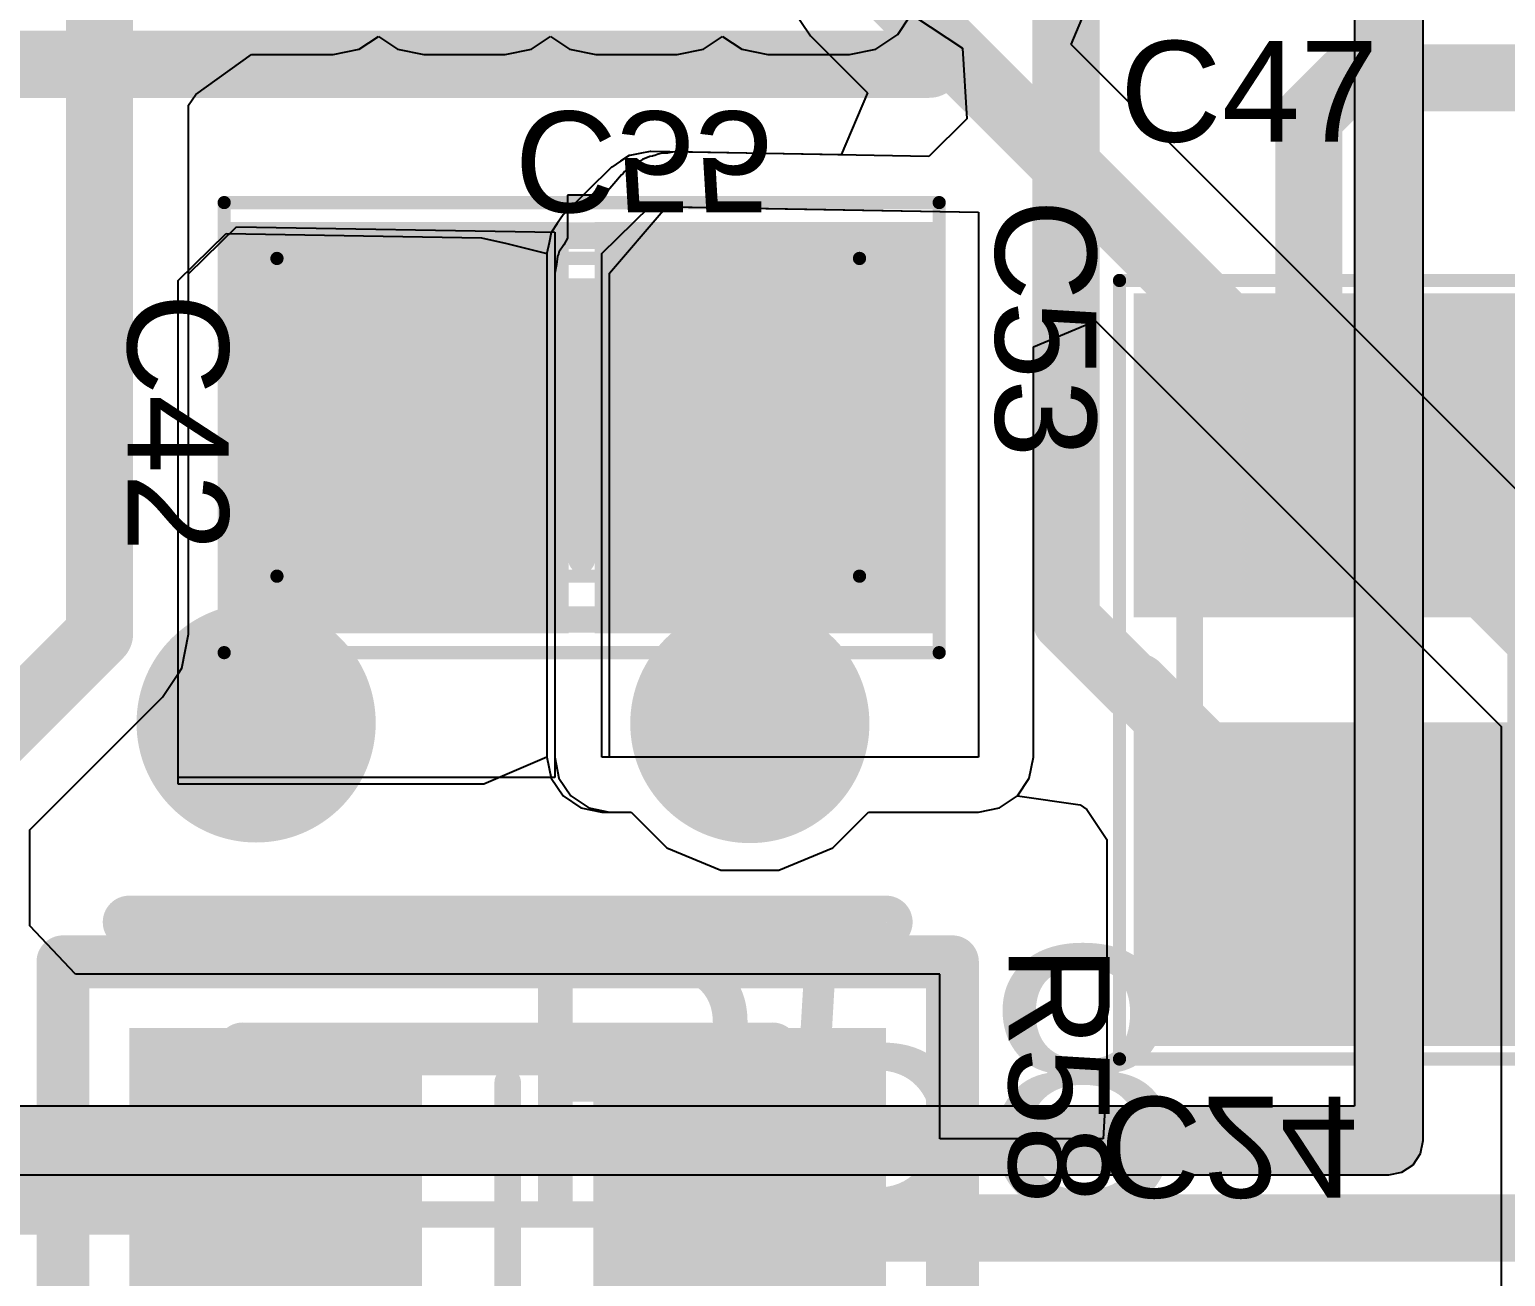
# Model space of a CAD drawing. Header units: inches. Extents: x 2.95 to 6.74, y 1.23 to 4.83.
# Drawn here: x 5.7999 to 6.0193, y 3.6908 to 3.8762 of the extents above; entities that cross this region are included whole.
import ezdxf

# ---------------------------------------------------------------- set-up
doc = ezdxf.new("R2010")
doc.units = ezdxf.units.IN
doc.header["$MEASUREMENT"] = 0
for name, color, linetype in [('Bottom 3D Body', 56, 'Continuous'), ('Bottom Layer', 5, 'Continuous'), ('Bottom Overlay', 54, 'Continuous'), ('Bottom Paste', 16, 'Continuous'), ('Bottom Solder', 6, 'Continuous'), ('GND', 76, 'Continuous'), ('Mechanical 12', 56, 'Continuous'), ('Mechanical 15', 56, 'Continuous'), ('PWR', 16, 'Continuous'), ('Top 3D Body', 56, 'Continuous'), ('Top Assembly', 56, 'Continuous'), ('Top Component Center', 56, 'Continuous'), ('Top Courtyard', 56, 'Continuous'), ('Top Layer', 1, 'Continuous'), ('Top Overlay', 2, 'Continuous'), ('Top Paste', 8, 'Continuous'), ('Top Solder', 216, 'Continuous'), ('Via Holes', 16, 'Continuous')]:
    doc.layers.add(name, color=color, linetype=linetype)
doc.styles.add('Arial', font='', dxfattribs={"height": 0.2})
doc.styles.get('Arial').set_extended_font_data('Arial')

# ---------------------------------------------------------------- blocks, each defined once
blk = doc.blocks.new('SOP65P640X120_24N_2')
at = {"layer": 'Mechanical 12'}
for points in [[(0.15197, 0.15866, 0.01, 0.01, 0), (0.09843, 0.15866, 0.01, 0.01, 0)], [(0.15197, -0.15866, 0.01, 0.01, 0), (0.15197, 0.15866, 0.01, 0.01, 0)]]:
    blk.add_lwpolyline(points, format="xyseb", dxfattribs=at)
blk.add_lwpolyline([(0.14947, 0.15866, 0.005, 0.005, 1), (0.15447, 0.15866, 0.005, 0.005, 1)], format="xyseb", close=True, dxfattribs=at)
blk.add_lwpolyline([(0.14947, 0.15866, 0.005, 0.005, 1), (0.15447, 0.15866, 0.005, 0.005, 1)], format="xyseb", close=True, dxfattribs=at)
blk = doc.blocks.new('FP_RP732A_IPC_B_47')
at = {"layer": 'Top Layer'}
for points in [[(-0.05626, 0.02772), (-0.01272, 0.02772), (-0.01272, -0.02772), (-0.05626, -0.02772)], [(0.01272, 0.02772), (0.05626, 0.02772), (0.05626, -0.02772), (0.01272, -0.02772)]]:
    blk.add_hatch(color=1, dxfattribs=at).paths.add_polyline_path(points)
at = {"layer": 'Top Paste'}
for points in [[(-0.05626, 0.02772), (-0.01272, 0.02772), (-0.01272, -0.02772), (-0.05626, -0.02772)], [(0.01272, 0.02772), (0.05626, 0.02772), (0.05626, -0.02772), (0.01272, -0.02772)]]:
    blk.add_hatch(color=8, dxfattribs=at).paths.add_polyline_path(points)
at = {"layer": 'Top Solder'}
for points in [[(-0.05626, 0.02772), (-0.01272, 0.02772), (-0.01272, -0.02772), (-0.05626, -0.02772)], [(0.01272, 0.02772), (0.05626, 0.02772), (0.05626, -0.02772), (0.01272, -0.02772)]]:
    blk.add_hatch(color=216, dxfattribs=at).paths.add_polyline_path(points)
at = {"layer": 'Top 3D Body'}
for points in [[(-0.03937, -0.02461, 0.00787, 0.00787, 0), (-0.03937, 0.02461, 0.00787, 0.00787, 0)], [(-0.03937, 0.02461, 0.00787, 0.00787, 0), (0.03937, 0.02461, 0.00787, 0.00787, 0)], [(0.03937, -0.02461, 0.00787, 0.00787, 0), (0.03937, 0.02461, 0.00787, 0.00787, 0)], [(-0.03937, -0.02461, 0.00787, 0.00787, 0), (0.03937, -0.02461, 0.00787, 0.00787, 0)]]:
    blk.add_lwpolyline(points, format="xyseb", dxfattribs=at)
for points in [[(-0.04134, 0.02461, 0.00394, 0.00394, 1), (-0.0374, 0.02461, 0.00394, 0.00394, 1)], [(-0.04134, 0.02461, 0.00394, 0.00394, 1), (-0.0374, 0.02461, 0.00394, 0.00394, 1)], [(0.0374, 0.02461, 0.00394, 0.00394, 1), (0.04134, 0.02461, 0.00394, 0.00394, 1)], [(0.0374, 0.02461, 0.00394, 0.00394, 1), (0.04134, 0.02461, 0.00394, 0.00394, 1)], [(-0.04134, -0.02461, 0.00394, 0.00394, 1), (-0.0374, -0.02461, 0.00394, 0.00394, 1)], [(-0.04134, -0.02461, 0.00394, 0.00394, 1), (-0.0374, -0.02461, 0.00394, 0.00394, 1)], [(0.0374, -0.02461, 0.00394, 0.00394, 1), (0.04134, -0.02461, 0.00394, 0.00394, 1)], [(0.0374, -0.02461, 0.00394, 0.00394, 1), (0.04134, -0.02461, 0.00394, 0.00394, 1)]]:
    blk.add_lwpolyline(points, format="xyseb", close=True, dxfattribs=at)
at = {"layer": 'Top Assembly'}
for points in [[(-0.06611, -0.03756, 0.00787, 0.00787, 0), (-0.06611, 0.03756, 0.00787, 0.00787, 0)], [(-0.06611, 0.03756, 0.00787, 0.00787, 0), (0.06611, 0.03756, 0.00787, 0.00787, 0)], [(0.06611, -0.03756, 0.00787, 0.00787, 0), (0.06611, 0.03756, 0.00787, 0.00787, 0)], [(-0.06611, -0.03756, 0.00787, 0.00787, 0), (0.06611, -0.03756, 0.00787, 0.00787, 0)]]:
    blk.add_lwpolyline(points, format="xyseb", dxfattribs=at)
for points in [[(-0.06808, 0.03756, 0.00394, 0.00394, 1), (-0.06414, 0.03756, 0.00394, 0.00394, 1)], [(-0.06808, 0.03756, 0.00394, 0.00394, 1), (-0.06414, 0.03756, 0.00394, 0.00394, 1)], [(0.06414, 0.03756, 0.00394, 0.00394, 1), (0.06808, 0.03756, 0.00394, 0.00394, 1)], [(0.06414, 0.03756, 0.00394, 0.00394, 1), (0.06808, 0.03756, 0.00394, 0.00394, 1)], [(-0.06808, -0.03756, 0.00394, 0.00394, 1), (-0.06414, -0.03756, 0.00394, 0.00394, 1)], [(-0.06808, -0.03756, 0.00394, 0.00394, 1), (-0.06414, -0.03756, 0.00394, 0.00394, 1)], [(0.06414, -0.03756, 0.00394, 0.00394, 1), (0.06808, -0.03756, 0.00394, 0.00394, 1)], [(0.06414, -0.03756, 0.00394, 0.00394, 1), (0.06808, -0.03756, 0.00394, 0.00394, 1)]]:
    blk.add_lwpolyline(points, format="xyseb", close=True, dxfattribs=at)
at = {"layer": 'Top Component Center'}
for points in [[(0, -0.01969, 0.00394, 0.00394, 0), (0, 0.01969, 0.00394, 0.00394, 0)], [(-0.01969, 0, 0.00394, 0.00394, 0), (0.01969, 0, 0.00394, 0.00394, 0)]]:
    blk.add_lwpolyline(points, format="xyseb", dxfattribs=at)
for points in [[(-0.00098, 0.01969, 0.00197, 0.00197, 1), (0.00098, 0.01969, 0.00197, 0.00197, 1)], [(-0.02067, 0, 0.00197, 0.00197, 1), (-0.0187, 0, 0.00197, 0.00197, 1)], [(0.0187, 0, 0.00197, 0.00197, 1), (0.02067, 0, 0.00197, 0.00197, 1)], [(-0.00098, -0.01969, 0.00197, 0.00197, 1), (0.00098, -0.01969, 0.00197, 0.00197, 1)]]:
    blk.add_lwpolyline(points, format="xyseb", close=True, dxfattribs=at)
at = {"layer": 'Top Courtyard'}
for points in [[(-0.06611, -0.03756, 0.00787, 0.00787, 0), (-0.06611, 0.03756, 0.00787, 0.00787, 0)], [(-0.06611, 0.03756, 0.00787, 0.00787, 0), (0.06611, 0.03756, 0.00787, 0.00787, 0)], [(0.06611, -0.03756, 0.00787, 0.00787, 0), (0.06611, 0.03756, 0.00787, 0.00787, 0)], [(-0.06611, -0.03756, 0.00787, 0.00787, 0), (0.06611, -0.03756, 0.00787, 0.00787, 0)]]:
    blk.add_lwpolyline(points, format="xyseb", dxfattribs=at)
for points in [[(-0.06808, 0.03756, 0.00394, 0.00394, 1), (-0.06414, 0.03756, 0.00394, 0.00394, 1)], [(-0.06808, 0.03756, 0.00394, 0.00394, 1), (-0.06414, 0.03756, 0.00394, 0.00394, 1)], [(0.06414, 0.03756, 0.00394, 0.00394, 1), (0.06808, 0.03756, 0.00394, 0.00394, 1)], [(0.06414, 0.03756, 0.00394, 0.00394, 1), (0.06808, 0.03756, 0.00394, 0.00394, 1)], [(-0.06808, -0.03756, 0.00394, 0.00394, 1), (-0.06414, -0.03756, 0.00394, 0.00394, 1)], [(-0.06808, -0.03756, 0.00394, 0.00394, 1), (-0.06414, -0.03756, 0.00394, 0.00394, 1)], [(0.06414, -0.03756, 0.00394, 0.00394, 1), (0.06808, -0.03756, 0.00394, 0.00394, 1)], [(0.06414, -0.03756, 0.00394, 0.00394, 1), (0.06808, -0.03756, 0.00394, 0.00394, 1)]]:
    blk.add_lwpolyline(points, format="xyseb", close=True, dxfattribs=at)
at = {"layer": 'Top Overlay'}
for points in [[(-0.05626, 0.04347, 0.00787, 0.00787, 0), (0.05626, 0.04347, 0.00787, 0.00787, 0)], [(-0.05626, -0.04347, 0.00787, 0.00787, 0), (0.05626, -0.04347, 0.00787, 0.00787, 0)]]:
    blk.add_lwpolyline(points, format="xyseb", dxfattribs=at)
for points in [[(-0.05823, 0.04347, 0.00394, 0.00394, 1), (-0.0543, 0.04347, 0.00394, 0.00394, 1)], [(0.0543, 0.04347, 0.00394, 0.00394, 1), (0.05823, 0.04347, 0.00394, 0.00394, 1)], [(-0.05823, -0.04347, 0.00394, 0.00394, 1), (-0.0543, -0.04347, 0.00394, 0.00394, 1)], [(0.0543, -0.04347, 0.00394, 0.00394, 1), (0.05823, -0.04347, 0.00394, 0.00394, 1)]]:
    blk.add_lwpolyline(points, format="xyseb", close=True, dxfattribs=at)
at = {"layer": 'Top Assembly', "style": 'Arial'}
blk.add_text('R58', height=0.03937, dxfattribs=at).set_placement((0, 0.00044))
blk = doc.blocks.new('CAPC1608X87X35LL15T15_B_123')
at = {"layer": 'Bottom Layer'}
for points in [[(-0.00886, 0.01772), (-0.00886, -0.01772), (-0.04035, -0.01772), (-0.04035, 0.01772)], [(0.04035, 0.01772), (0.04035, -0.01772), (0.00886, -0.01772), (0.00886, 0.01772)]]:
    blk.add_hatch(color=5, dxfattribs=at).paths.add_polyline_path(points)
at = {"layer": 'Bottom Paste'}
for points in [[(-0.00886, 0.01772), (-0.00886, -0.01772), (-0.04035, -0.01772), (-0.04035, 0.01772)], [(0.04035, 0.01772), (0.04035, -0.01772), (0.00886, -0.01772), (0.00886, 0.01772)]]:
    blk.add_hatch(color=16, dxfattribs=at).paths.add_polyline_path(points)
at = {"layer": 'Bottom Solder'}
for points in [[(-0.00486, 0.02172), (-0.00486, -0.02172), (-0.04435, -0.02172), (-0.04435, 0.02172)], [(0.04435, 0.02172), (0.04435, -0.02172), (0.00486, -0.02172), (0.00486, 0.02172)]]:
    blk.add_hatch(color=6, dxfattribs=at).paths.add_polyline_path(points)
at = {"layer": 'Bottom 3D Body'}
for points in [[(-0.03445, 0.0187, 0.00394, 0.00394, 0), (0.03445, 0.0187, 0.00394, 0.00394, 0)], [(-0.03445, -0.0187, 0.00394, 0.00394, 0), (-0.03445, 0.0187, 0.00394, 0.00394, 0)], [(0.03445, -0.0187, 0.00394, 0.00394, 0), (0.03445, 0.0187, 0.00394, 0.00394, 0)], [(-0.03445, -0.0187, 0.00394, 0.00394, 0), (0.03445, -0.0187, 0.00394, 0.00394, 0)]]:
    blk.add_lwpolyline(points, format="xyseb", dxfattribs=at)
for points in [[(-0.03543, 0.0187, 0.00197, 0.00197, 1), (-0.03346, 0.0187, 0.00197, 0.00197, 1)], [(-0.03543, 0.0187, 0.00197, 0.00197, 1), (-0.03346, 0.0187, 0.00197, 0.00197, 1)], [(0.03346, 0.0187, 0.00197, 0.00197, 1), (0.03543, 0.0187, 0.00197, 0.00197, 1)], [(0.03346, 0.0187, 0.00197, 0.00197, 1), (0.03543, 0.0187, 0.00197, 0.00197, 1)], [(-0.03543, -0.0187, 0.00197, 0.00197, 1), (-0.03346, -0.0187, 0.00197, 0.00197, 1)], [(-0.03543, -0.0187, 0.00197, 0.00197, 1), (-0.03346, -0.0187, 0.00197, 0.00197, 1)], [(0.03346, -0.0187, 0.00197, 0.00197, 1), (0.03543, -0.0187, 0.00197, 0.00197, 1)], [(0.03346, -0.0187, 0.00197, 0.00197, 1), (0.03543, -0.0187, 0.00197, 0.00197, 1)]]:
    blk.add_lwpolyline(points, format="xyseb", close=True, dxfattribs=at)
at = {"layer": 'Mechanical 15'}
for points in [[(-0.04331, 0.02362, 0.00197, 0.00197, 0), (0.04331, 0.02362, 0.00197, 0.00197, 0)], [(-0.04331, -0.02362, 0.00197, 0.00197, 0), (-0.04331, 0.02362, 0.00197, 0.00197, 0)], [(0.04331, -0.02362, 0.00197, 0.00197, 0), (0.04331, 0.02362, 0.00197, 0.00197, 0)], [(0, -0.0187, 0.00394, 0.00394, 0), (0, 0.0187, 0.00394, 0.00394, 0)], [(-0.0187, 0, 0.00394, 0.00394, 0), (0.0187, 0, 0.00394, 0.00394, 0)], [(-0.04331, -0.02362, 0.00197, 0.00197, 0), (0.04331, -0.02362, 0.00197, 0.00197, 0)]]:
    blk.add_lwpolyline(points, format="xyseb", dxfattribs=at)
for points in [[(-0.0438, 0.02362, 0.000984, 0.000984, 1), (-0.04281, 0.02362, 0.000984, 0.000984, 1)], [(-0.0438, 0.02362, 0.000984, 0.000984, 1), (-0.04281, 0.02362, 0.000984, 0.000984, 1)], [(0.04281, 0.02362, 0.000984, 0.000984, 1), (0.0438, 0.02362, 0.000984, 0.000984, 1)], [(0.04281, 0.02362, 0.000984, 0.000984, 1), (0.0438, 0.02362, 0.000984, 0.000984, 1)], [(-0.00098, 0.0187, 0.00197, 0.00197, 1), (0.00098, 0.0187, 0.00197, 0.00197, 1)], [(-0.01969, 0, 0.00197, 0.00197, 1), (-0.01772, 0, 0.00197, 0.00197, 1)], [(0.01772, 0, 0.00197, 0.00197, 1), (0.01969, 0, 0.00197, 0.00197, 1)], [(-0.00098, -0.0187, 0.00197, 0.00197, 1), (0.00098, -0.0187, 0.00197, 0.00197, 1)], [(-0.0438, -0.02362, 0.000984, 0.000984, 1), (-0.04281, -0.02362, 0.000984, 0.000984, 1)], [(-0.0438, -0.02362, 0.000984, 0.000984, 1), (-0.04281, -0.02362, 0.000984, 0.000984, 1)], [(0.04281, -0.02362, 0.000984, 0.000984, 1), (0.0438, -0.02362, 0.000984, 0.000984, 1)], [(0.04281, -0.02362, 0.000984, 0.000984, 1), (0.0438, -0.02362, 0.000984, 0.000984, 1)]]:
    blk.add_lwpolyline(points, format="xyseb", close=True, dxfattribs=at)
blk = doc.blocks.new('CAPC2013X140X50LL20T25_125')
at = {"layer": 'Top Layer'}
for points in [[(-0.04921, -0.02657), (-0.04921, 0.02657), (-0.00591, 0.02657), (-0.00591, -0.02657)], [(0.00591, -0.02657), (0.00591, 0.02657), (0.04921, 0.02657), (0.04921, -0.02657)]]:
    blk.add_hatch(color=1, dxfattribs=at).paths.add_polyline_path(points)
at = {"layer": 'Top Paste'}
for points in [[(-0.04921, -0.02657), (-0.04921, 0.02657), (-0.00591, 0.02657), (-0.00591, -0.02657)], [(0.00591, -0.02657), (0.00591, 0.02657), (0.04921, 0.02657), (0.04921, -0.02657)]]:
    blk.add_hatch(color=8, dxfattribs=at).paths.add_polyline_path(points)
at = {"layer": 'Top Solder'}
for points in [[(-0.05321, -0.03057), (-0.05321, 0.03057), (-0.00191, 0.03057), (-0.00191, -0.03057)], [(0.00191, -0.03057), (0.00191, 0.03057), (0.05321, 0.03057), (0.05321, -0.03057)]]:
    blk.add_hatch(color=216, dxfattribs=at).paths.add_polyline_path(points)
at = {"layer": 'Mechanical 15'}
for points in [[(-0.05315, 0.03346, 0.00197, 0.00197, 0), (0.05315, 0.03346, 0.00197, 0.00197, 0)], [(-0.05315, -0.03346, 0.00197, 0.00197, 0), (-0.05315, 0.03346, 0.00197, 0.00197, 0)], [(0.05315, -0.03346, 0.00197, 0.00197, 0), (0.05315, 0.03346, 0.00197, 0.00197, 0)], [(0, -0.01969, 0.00394, 0.00394, 0), (0, 0.01969, 0.00394, 0.00394, 0)], [(-0.01969, 0, 0.00394, 0.00394, 0), (0.01969, 0, 0.00394, 0.00394, 0)], [(-0.05315, -0.03346, 0.00197, 0.00197, 0), (0.05315, -0.03346, 0.00197, 0.00197, 0)]]:
    blk.add_lwpolyline(points, format="xyseb", dxfattribs=at)
for points in [[(-0.05364, 0.03346, 0.000984, 0.000984, 1), (-0.05266, 0.03346, 0.000984, 0.000984, 1)], [(-0.05364, 0.03346, 0.000984, 0.000984, 1), (-0.05266, 0.03346, 0.000984, 0.000984, 1)], [(0.05266, 0.03346, 0.000984, 0.000984, 1), (0.05364, 0.03346, 0.000984, 0.000984, 1)], [(0.05266, 0.03346, 0.000984, 0.000984, 1), (0.05364, 0.03346, 0.000984, 0.000984, 1)], [(-0.00098, 0.01969, 0.00197, 0.00197, 1), (0.00098, 0.01969, 0.00197, 0.00197, 1)], [(-0.02067, 0, 0.00197, 0.00197, 1), (-0.0187, 0, 0.00197, 0.00197, 1)], [(0.0187, 0, 0.00197, 0.00197, 1), (0.02067, 0, 0.00197, 0.00197, 1)], [(-0.00098, -0.01969, 0.00197, 0.00197, 1), (0.00098, -0.01969, 0.00197, 0.00197, 1)], [(-0.05364, -0.03346, 0.000984, 0.000984, 1), (-0.05266, -0.03346, 0.000984, 0.000984, 1)], [(-0.05364, -0.03346, 0.000984, 0.000984, 1), (-0.05266, -0.03346, 0.000984, 0.000984, 1)], [(0.05266, -0.03346, 0.000984, 0.000984, 1), (0.05364, -0.03346, 0.000984, 0.000984, 1)], [(0.05266, -0.03346, 0.000984, 0.000984, 1), (0.05364, -0.03346, 0.000984, 0.000984, 1)]]:
    blk.add_lwpolyline(points, format="xyseb", close=True, dxfattribs=at)
at = {"layer": 'Top 3D Body'}
for points in [[(-0.04331, 0.02854, 0.00394, 0.00394, 0), (0.04331, 0.02854, 0.00394, 0.00394, 0)], [(-0.04331, -0.02854, 0.00394, 0.00394, 0), (-0.04331, 0.02854, 0.00394, 0.00394, 0)], [(0.04331, -0.02854, 0.00394, 0.00394, 0), (0.04331, 0.02854, 0.00394, 0.00394, 0)], [(-0.04331, -0.02854, 0.00394, 0.00394, 0), (0.04331, -0.02854, 0.00394, 0.00394, 0)]]:
    blk.add_lwpolyline(points, format="xyseb", dxfattribs=at)
for points in [[(-0.04429, 0.02854, 0.00197, 0.00197, 1), (-0.04232, 0.02854, 0.00197, 0.00197, 1)], [(-0.04429, 0.02854, 0.00197, 0.00197, 1), (-0.04232, 0.02854, 0.00197, 0.00197, 1)], [(0.04232, 0.02854, 0.00197, 0.00197, 1), (0.04429, 0.02854, 0.00197, 0.00197, 1)], [(0.04232, 0.02854, 0.00197, 0.00197, 1), (0.04429, 0.02854, 0.00197, 0.00197, 1)], [(-0.04429, -0.02854, 0.00197, 0.00197, 1), (-0.04232, -0.02854, 0.00197, 0.00197, 1)], [(-0.04429, -0.02854, 0.00197, 0.00197, 1), (-0.04232, -0.02854, 0.00197, 0.00197, 1)], [(0.04232, -0.02854, 0.00197, 0.00197, 1), (0.04429, -0.02854, 0.00197, 0.00197, 1)], [(0.04232, -0.02854, 0.00197, 0.00197, 1), (0.04429, -0.02854, 0.00197, 0.00197, 1)]]:
    blk.add_lwpolyline(points, format="xyseb", close=True, dxfattribs=at)
blk = doc.blocks.new('CAPC2012X94N_131')
at = {"layer": 'Top Layer'}
for points in [[(-0.05197, -0.02894), (-0.05197, 0.02894), (-0.01181, 0.02894), (-0.01181, -0.02894)], [(0.01181, -0.02894), (0.01181, 0.02894), (0.05197, 0.02894), (0.05197, -0.02894)]]:
    blk.add_hatch(color=1, dxfattribs=at).paths.add_polyline_path(points)
at = {"layer": 'Top Paste'}
for points in [[(-0.05197, -0.02894), (-0.05197, 0.02894), (-0.01181, 0.02894), (-0.01181, -0.02894)], [(0.01181, -0.02894), (0.01181, 0.02894), (0.05197, 0.02894), (0.05197, -0.02894)]]:
    blk.add_hatch(color=8, dxfattribs=at).paths.add_polyline_path(points)
at = {"layer": 'Top Solder'}
for points in [[(-0.05597, -0.03294), (-0.05597, 0.03294), (-0.00781, 0.03294), (-0.00781, -0.03294)], [(0.00781, -0.03294), (0.00781, 0.03294), (0.05597, 0.03294), (0.05597, -0.03294)]]:
    blk.add_hatch(color=216, dxfattribs=at).paths.add_polyline_path(points)
at = {"layer": 'Mechanical 15'}
for points in [[(-0.05787, -0.03504, 0.00197, 0.00197, 0), (-0.05787, 0.03504, 0.00197, 0.00197, 0)], [(0.05787, 0.03504, 0.00197, 0.00197, 0), (-0.05787, 0.03504, 0.00197, 0.00197, 0)], [(0.05787, -0.03504, 0.00197, 0.00197, 0), (0.05787, 0.03504, 0.00197, 0.00197, 0)], [(0.05787, -0.03504, 0.00197, 0.00197, 0), (-0.05787, -0.03504, 0.00197, 0.00197, 0)]]:
    blk.add_lwpolyline(points, format="xyseb", dxfattribs=at)
for points in [[(-0.05837, 0.03504, 0.000984, 0.000984, 1), (-0.05738, 0.03504, 0.000984, 0.000984, 1)], [(-0.05837, 0.03504, 0.000984, 0.000984, 1), (-0.05738, 0.03504, 0.000984, 0.000984, 1)], [(0.05738, 0.03504, 0.000984, 0.000984, 1), (0.05837, 0.03504, 0.000984, 0.000984, 1)], [(0.05738, 0.03504, 0.000984, 0.000984, 1), (0.05837, 0.03504, 0.000984, 0.000984, 1)], [(-0.05837, -0.03504, 0.000984, 0.000984, 1), (-0.05738, -0.03504, 0.000984, 0.000984, 1)], [(-0.05837, -0.03504, 0.000984, 0.000984, 1), (-0.05738, -0.03504, 0.000984, 0.000984, 1)], [(0.05738, -0.03504, 0.000984, 0.000984, 1), (0.05837, -0.03504, 0.000984, 0.000984, 1)], [(0.05738, -0.03504, 0.000984, 0.000984, 1), (0.05837, -0.03504, 0.000984, 0.000984, 1)]]:
    blk.add_lwpolyline(points, format="xyseb", close=True, dxfattribs=at)
at = {"layer": 'Top 3D Body'}
for points in [[(-0.03957, -0.02461, 0.00394, 0.00394, 0), (-0.03957, 0.02461, 0.00394, 0.00394, 0)], [(0.03957, 0.02461, 0.00394, 0.00394, 0), (-0.03957, 0.02461, 0.00394, 0.00394, 0)], [(0.03957, -0.02461, 0.00394, 0.00394, 0), (0.03957, 0.02461, 0.00394, 0.00394, 0)], [(0.03957, -0.02461, 0.00394, 0.00394, 0), (-0.03957, -0.02461, 0.00394, 0.00394, 0)]]:
    blk.add_lwpolyline(points, format="xyseb", dxfattribs=at)
for points in [[(-0.04055, 0.02461, 0.00197, 0.00197, 1), (-0.03858, 0.02461, 0.00197, 0.00197, 1)], [(-0.04055, 0.02461, 0.00197, 0.00197, 1), (-0.03858, 0.02461, 0.00197, 0.00197, 1)], [(0.03858, 0.02461, 0.00197, 0.00197, 1), (0.04055, 0.02461, 0.00197, 0.00197, 1)], [(0.03858, 0.02461, 0.00197, 0.00197, 1), (0.04055, 0.02461, 0.00197, 0.00197, 1)], [(-0.04055, -0.02461, 0.00197, 0.00197, 1), (-0.03858, -0.02461, 0.00197, 0.00197, 1)], [(-0.04055, -0.02461, 0.00197, 0.00197, 1), (-0.03858, -0.02461, 0.00197, 0.00197, 1)], [(0.03858, -0.02461, 0.00197, 0.00197, 1), (0.04055, -0.02461, 0.00197, 0.00197, 1)], [(0.03858, -0.02461, 0.00197, 0.00197, 1), (0.04055, -0.02461, 0.00197, 0.00197, 1)]]:
    blk.add_lwpolyline(points, format="xyseb", close=True, dxfattribs=at)

msp = doc.modelspace()

# ---------------------------------------------------------------- hatches: boundary and pattern name
at = {"layer": 'Bottom Layer'}
h = msp.add_hatch(color=5, dxfattribs=at)
edge = h.paths.add_edge_path()
edge.add_arc((5.8336, 3.77309), 0.01378, 0, 360)
h = msp.add_hatch(color=5, dxfattribs=at)
edge = h.paths.add_edge_path()
edge.add_arc((5.907, 3.773), 0.01378, 0, 360)
at = {"layer": 'Bottom Solder'}
h = msp.add_hatch(color=6, dxfattribs=at)
edge = h.paths.add_edge_path()
edge.add_arc((5.8336, 3.77309), 0.01778, 0, 360)
h = msp.add_hatch(color=6, dxfattribs=at)
edge = h.paths.add_edge_path()
edge.add_arc((5.907, 3.773), 0.01778, 0, 360)
at = {"layer": 'GND'}
h = msp.add_hatch(color=76, dxfattribs=at)
edge = h.paths.add_edge_path()
edge.add_arc((5.907, 3.773), 0.01591, 0, 360)
at = {"layer": 'PWR'}
h = msp.add_hatch(color=16, dxfattribs=at)
edge = h.paths.add_edge_path()
edge.add_arc((5.8336, 3.77309), 0.01591, 0, 360)
at = {"layer": 'Top Layer'}
h = msp.add_hatch(color=1, dxfattribs=at)
edge = h.paths.add_edge_path()
edge.add_arc((5.8336, 3.77309), 0.01378, 0, 360)
h = msp.add_hatch(color=1, dxfattribs=at)
edge = h.paths.add_edge_path()
edge.add_arc((5.907, 3.773), 0.01378, 0, 360)
at = {"layer": 'Top Solder'}
h = msp.add_hatch(color=216, dxfattribs=at)
edge = h.paths.add_edge_path()
edge.add_arc((5.8336, 3.77309), 0.01778, 0, 360)
h = msp.add_hatch(color=216, dxfattribs=at)
edge = h.paths.add_edge_path()
edge.add_arc((5.907, 3.773), 0.01778, 0, 360)
at = {"layer": 'Via Holes'}
h = msp.add_hatch(color=7, dxfattribs=at)
edge = h.paths.add_edge_path()
edge.add_arc((5.8336, 3.77309), 0.00591, 0, 360)
h = msp.add_hatch(color=7, dxfattribs=at)
edge = h.paths.add_edge_path()
edge.add_arc((5.907, 3.773), 0.00591, 0, 360)

# ---------------------------------------------------------------- linework, layer by layer
at = {"layer": 'Bottom Layer'}
for p, q in [((5.95479, 3.87395), (5.95862, 3.88319)), ((5.91315, 3.87953), (5.91603, 3.87523)), ((5.91603, 3.87523), (5.92449, 3.86676)), ((6.02422, 3.80452), (5.95479, 3.87395)), ((5.92449, 3.86676), (5.92059, 3.85755)), ((5.89067, 3.85774), (5.88914, 3.85747)), ((5.8922, 3.85804), (5.89067, 3.85774)), ((5.89223, 3.85803), (5.8922, 3.85804)), ((5.89227, 3.85803), (5.89223, 3.85803)), ((5.92059, 3.85755), (5.89227, 3.85803)), ((5.88641, 3.8557), (5.87928, 3.84868)), ((5.88644, 3.85571), (5.88641, 3.8557)), ((5.88646, 3.85574), (5.88644, 3.85571)), ((5.88778, 3.85659), (5.88646, 3.85574)), ((5.88907, 3.85744), (5.88778, 3.85659)), ((5.88911, 3.85745), (5.88907, 3.85744)), ((5.88914, 3.85747), (5.88911, 3.85745)), ((5.885, 3.84287), (5.89213, 3.84988)), ((5.89213, 3.84988), (5.941, 3.84905)), ((5.941, 3.84905), (5.941, 3.768)), ((5.87837, 3.84734), (5.87749, 3.84605)), ((5.87923, 3.84864), (5.87837, 3.84734)), ((5.87926, 3.84866), (5.87923, 3.84864)), ((5.87928, 3.84868), (5.87926, 3.84866)), ((5.822, 3.83887), (5.82913, 3.84588)), ((5.82913, 3.84588), (5.86711, 3.84524)), ((5.86711, 3.84524), (5.87086, 3.84435)), ((5.87716, 3.84447), (5.87684, 3.84294)), ((5.87746, 3.84599), (5.87716, 3.84447)), ((5.87748, 3.84602), (5.87746, 3.84599)), ((5.87749, 3.84605), (5.87748, 3.84602)), ((5.87086, 3.84435), (5.87684, 3.84287)), ((5.87684, 3.84294), (5.87685, 3.8429)), ((5.87685, 3.8429), (5.87684, 3.84287)), ((5.87684, 3.84287), (5.87684, 3.768)), ((5.87684, 3.84287), (5.87684, 3.768)), ((5.885, 3.768), (5.885, 3.84287)), ((5.822, 3.764), (5.822, 3.83887)), ((5.94916, 3.82903), (5.9584, 3.83286)), ((5.9584, 3.83286), (6.01871, 3.77254)), ((5.94916, 3.768), (5.94916, 3.82903)), ((6.01871, 3.77254), (6.01871, 3.68894)), ((5.87684, 3.768), (5.86744, 3.764)), ((5.87684, 3.768), (5.87746, 3.76488)), ((5.941, 3.768), (5.885, 3.768)), ((5.94854, 3.76488), (5.94916, 3.768)), ((5.86744, 3.764), (5.822, 3.764)), ((5.87746, 3.76488), (5.87923, 3.76223)), ((5.94677, 3.76223), (5.94854, 3.76488)), ((5.87923, 3.76223), (5.88188, 3.76046)), ((5.94412, 3.76046), (5.94677, 3.76223)), ((5.88188, 3.76046), (5.885, 3.75984)), ((5.885, 3.75984), (5.88936, 3.75984)), ((5.88936, 3.75984), (5.89466, 3.75454)), ((5.91934, 3.75454), (5.92464, 3.75984)), ((5.92464, 3.75984), (5.941, 3.75984)), ((5.941, 3.75984), (5.94412, 3.76046)), ((5.89466, 3.75454), (5.90267, 3.75122)), ((5.91133, 3.75122), (5.91934, 3.75454)), ((5.90267, 3.75122), (5.91133, 3.75122))]:
    msp.add_line(p, q, dxfattribs=at)
msp.add_lwpolyline([(5.9254, 3.8846, 0.01, 0.01, 0), (6.03197, 3.77803, 0.01, 0.01, 0)], format="xyseb", dxfattribs=at)
at = {"layer": 'GND'}
for p, q in [((5.9969, 4.04), (5.9969, 3.7161)), ((6.0071, 3.711), (6.0071, 4.04)), ((5.9969, 3.7161), (5.7241, 3.7161)), ((6.00671, 3.70905), (6.0071, 3.711)), ((6.0056, 3.7074), (6.00671, 3.70905)), ((6.002, 3.7059), (6.00395, 3.70629)), ((6.00395, 3.70629), (6.0056, 3.7074)), ((5.719, 3.7059), (6.002, 3.7059))]:
    msp.add_line(p, q, dxfattribs=at)
for points in [[(6.002, 3.711, 0.01, 0.01, 0), (6.002, 4.04, 0.01, 0.01, 0)], [(5.719, 3.711, 0.01, 0.01, 0), (6.002, 3.711, 0.01, 0.01, 0)]]:
    msp.add_lwpolyline(points, format="xyseb", dxfattribs=at)
msp.add_lwpolyline([(5.9995, 3.711, 0.005, 0.005, 1), (6.0045, 3.711, 0.005, 0.005, 1)], format="xyseb", close=True, dxfattribs=at)
msp.add_lwpolyline([(5.9995, 3.711, 0.005, 0.005, 1), (6.0045, 3.711, 0.005, 0.005, 1)], format="xyseb", close=True, dxfattribs=at)
at = {"layer": 'Top Layer'}
for p, q in [((5.92902, 3.87547), (5.93075, 3.87805)), ((5.93147, 3.87813), (5.9386, 3.87344)), ((5.84894, 3.87326), (5.85177, 3.87515)), ((5.85177, 3.87515), (5.85461, 3.87326)), ((5.87453, 3.87326), (5.87736, 3.87515)), ((5.87736, 3.87515), (5.8802, 3.87326)), ((5.90012, 3.87326), (5.90295, 3.87515)), ((5.90295, 3.87515), (5.90579, 3.87326)), ((5.92571, 3.87326), (5.92902, 3.87547)), ((5.84503, 3.87248), (5.84894, 3.87326)), ((5.85461, 3.87326), (5.85851, 3.87248)), ((5.87062, 3.87248), (5.87453, 3.87326)), ((5.8802, 3.87326), (5.8841, 3.87248)), ((5.89621, 3.87248), (5.90012, 3.87326)), ((5.90579, 3.87326), (5.90969, 3.87248)), ((5.9218, 3.87248), (5.92571, 3.87326)), ((5.9386, 3.87344), (5.93928, 3.8629)), ((5.82463, 3.86654), (5.83292, 3.87248)), ((5.83292, 3.87248), (5.84503, 3.87248)), ((5.85851, 3.87248), (5.87062, 3.87248)), ((5.8841, 3.87248), (5.89621, 3.87248)), ((5.90969, 3.87248), (5.9218, 3.87248)), ((5.82357, 3.86492), (5.82463, 3.86654)), ((5.82357, 3.78631), (5.82357, 3.86492)), ((5.93928, 3.8629), (5.93361, 3.85733)), ((5.89337, 3.85767), (5.89289, 3.85746)), ((5.89376, 3.85776), (5.89337, 3.85767)), ((5.89476, 3.8578), (5.89376, 3.85776)), ((5.89575, 3.85798), (5.89476, 3.8578)), ((5.93361, 3.85733), (5.89575, 3.85798)), ((5.88943, 3.85578), (5.88838, 3.85509)), ((5.89041, 3.85655), (5.88943, 3.85578)), ((5.89075, 3.85664), (5.89041, 3.85655)), ((5.89104, 3.85684), (5.89075, 3.85664)), ((5.89215, 3.85729), (5.89104, 3.85684)), ((5.89255, 3.85736), (5.89215, 3.85729)), ((5.89262, 3.85741), (5.89255, 3.85736)), ((5.89289, 3.85746), (5.89262, 3.85741)), ((5.88791, 3.85458), (5.88534, 3.85157)), ((5.88819, 3.8548), (5.88791, 3.85458)), ((5.88838, 3.85509), (5.88819, 3.8548)), ((5.88534, 3.85157), (5.87991, 3.85157)), ((5.87991, 3.85157), (5.87991, 3.84519)), ((5.88616, 3.83998), (5.89411, 3.84928)), ((5.89411, 3.84928), (5.89522, 3.84973)), ((5.89522, 3.84973), (5.89561, 3.84982)), ((5.89561, 3.84982), (5.941, 3.84905)), ((5.941, 3.84905), (5.941, 3.768)), ((5.82357, 3.83984), (5.8307, 3.84685)), ((5.8307, 3.84685), (5.878, 3.84605)), ((5.878, 3.84605), (5.878, 3.765)), ((5.87991, 3.84519), (5.87933, 3.84416)), ((5.8784, 3.8425), (5.87825, 3.84123)), ((5.87856, 3.84278), (5.8784, 3.8425)), ((5.87862, 3.8431), (5.87856, 3.84278)), ((5.87933, 3.84416), (5.87862, 3.8431)), ((5.87825, 3.84123), (5.878, 3.83998)), ((5.82357, 3.78631), (5.82357, 3.83984)), ((5.878, 3.83998), (5.878, 3.768)), ((5.88616, 3.768), (5.88616, 3.83998)), ((5.82256, 3.78124), (5.82357, 3.78631)), ((5.82256, 3.78124), (5.82357, 3.78631)), ((5.81969, 3.77694), (5.82256, 3.78124)), ((5.822, 3.7804), (5.82256, 3.78124)), ((5.822, 3.765), (5.822, 3.7804)), ((5.79994, 3.75719), (5.81969, 3.77694)), ((5.878, 3.768), (5.87862, 3.76488)), ((5.941, 3.768), (5.88616, 3.768)), ((5.878, 3.765), (5.822, 3.765)), ((5.87862, 3.76488), (5.88039, 3.76223)), ((5.88039, 3.76223), (5.88304, 3.76046)), ((5.94412, 3.76046), (5.94677, 3.76223)), ((5.94677, 3.76223), (5.95609, 3.7609)), ((5.88304, 3.76046), (5.88616, 3.75984)), ((5.88616, 3.75984), (5.88936, 3.75984)), ((5.88936, 3.75984), (5.89466, 3.75454)), ((5.91934, 3.75454), (5.92464, 3.75984)), ((5.92464, 3.75984), (5.941, 3.75984)), ((5.941, 3.75984), (5.94412, 3.76046)), ((5.95609, 3.7609), (5.95711, 3.76021)), ((5.95711, 3.76021), (5.96006, 3.75576)), ((5.79994, 3.7429), (5.79994, 3.75719)), ((5.89466, 3.75454), (5.90267, 3.75122)), ((5.91133, 3.75122), (5.91934, 3.75454)), ((5.96006, 3.75576), (5.96006, 3.72103)), ((5.90267, 3.75122), (5.91133, 3.75122)), ((5.80674, 3.73572), (5.79994, 3.7429)), ((5.80994, 3.73572), (5.80674, 3.73572)), ((5.86572, 3.73572), (5.80994, 3.73572)), ((5.86628, 3.73572), (5.86572, 3.73572)), ((5.87572, 3.73572), (5.86628, 3.73572)), ((5.87628, 3.73572), (5.87572, 3.73572)), ((5.93526, 3.73572), (5.87628, 3.73572)), ((5.93526, 3.71125), (5.93526, 3.73572)), ((5.96006, 3.72103), (5.95952, 3.71125)), ((5.96006, 3.72103), (5.96006, 3.72103)), ((5.95952, 3.71125), (5.93526, 3.71125))]:
    msp.add_line(p, q, dxfattribs=at)
for points in [[(5.954, 3.78849, 0.01, 0.01, 0), (5.954, 3.941, 0.01, 0.01, 0)], [(5.81031, 3.78631, 0.01, 0.01, 0), (5.81031, 3.91231, 0.01, 0.01, 0)], [(5.99011, 3.86314, 0.01, 0.01, 0), (5.99597, 3.869, 0.01, 0.01, 0)], [(5.99597, 3.869, 0.01, 0.01, 0), (6.041, 3.869, 0.01, 0.01, 0)], [(5.99011, 3.81978, 0.01, 0.01, 0), (5.99011, 3.86314, 0.01, 0.01, 0)], [(6.00586, 3.81289, 0.01, 0.01, 0), (6.02497, 3.832, 0.01, 0.01, 0)], [(5.99011, 3.81978, 0.01, 0.01, 0), (5.997, 3.81289, 0.01, 0.01, 0)], [(5.997, 3.81289, 0.01, 0.01, 0), (6.00586, 3.81289, 0.01, 0.01, 0)], [(5.954, 3.78849, 0.01, 0.01, 0), (5.964, 3.77849, 0.01, 0.01, 0)], [(5.771, 3.747, 0.01, 0.01, 0), (5.81031, 3.78631, 0.01, 0.01, 0)], [(5.964, 3.77849, 0.01, 0.01, 0), (5.96451, 3.77849, 0.01, 0.01, 0)], [(5.96451, 3.77849, 0.01, 0.01, 0), (5.97306, 3.76994, 0.01, 0.01, 0)], [(5.97306, 3.76419, 0.01, 0.01, 0), (5.97306, 3.76994, 0.01, 0.01, 0)], [(5.97306, 3.76419, 0.01, 0.01, 0), (5.99125, 3.746, 0.01, 0.01, 0)], [(5.997, 3.74911, 0.01, 0.01, 0), (6.01106, 3.76317, 0.01, 0.01, 0)], [(6.01106, 3.76317, 0.01, 0.01, 0), (6.07517, 3.76317, 0.01, 0.01, 0)], [(5.99125, 3.746, 0.01, 0.01, 0), (5.997, 3.746, 0.01, 0.01, 0)], [(5.679, 3.702, 0.01, 0.01, 0), (5.842, 3.702, 0.01, 0.01, 0)], [(5.90549, 3.7, 0.01, 0.01, 0), (5.906, 3.7, 0.01, 0.01, 0)], [(5.906, 3.7, 0.01, 0.01, 0), (5.908, 3.698, 0.01, 0.01, 0)], [(5.908, 3.698, 0.01, 0.01, 0), (6.038, 3.698, 0.01, 0.01, 0)]]:
    msp.add_lwpolyline(points, format="xyseb", dxfattribs=at)
for points in [[(5.99347, 3.869, 0.005, 0.005, 1), (5.99847, 3.869, 0.005, 0.005, 1)], [(5.99347, 3.869, 0.005, 0.005, 1), (5.99847, 3.869, 0.005, 0.005, 1)], [(5.98761, 3.86314, 0.005, 0.005, 1), (5.99261, 3.86314, 0.005, 0.005, 1)], [(5.98761, 3.86314, 0.005, 0.005, 1), (5.99261, 3.86314, 0.005, 0.005, 1)], [(5.98761, 3.81978, 0.005, 0.005, 1), (5.99261, 3.81978, 0.005, 0.005, 1)], [(5.98761, 3.81978, 0.005, 0.005, 1), (5.99261, 3.81978, 0.005, 0.005, 1)], [(5.9945, 3.81289, 0.005, 0.005, 1), (5.9995, 3.81289, 0.005, 0.005, 1)], [(5.9945, 3.81289, 0.005, 0.005, 1), (5.9995, 3.81289, 0.005, 0.005, 1)], [(6.00336, 3.81289, 0.005, 0.005, 1), (6.00836, 3.81289, 0.005, 0.005, 1)], [(6.00336, 3.81289, 0.005, 0.005, 1), (6.00836, 3.81289, 0.005, 0.005, 1)], [(5.9515, 3.78849, 0.005, 0.005, 1), (5.9565, 3.78849, 0.005, 0.005, 1)], [(5.9515, 3.78849, 0.005, 0.005, 1), (5.9565, 3.78849, 0.005, 0.005, 1)], [(5.80781, 3.78631, 0.005, 0.005, 1), (5.81281, 3.78631, 0.005, 0.005, 1)], [(5.80781, 3.78631, 0.005, 0.005, 1), (5.81281, 3.78631, 0.005, 0.005, 1)], [(5.9615, 3.77849, 0.005, 0.005, 1), (5.9665, 3.77849, 0.005, 0.005, 1)], [(5.9615, 3.77849, 0.005, 0.005, 1), (5.9665, 3.77849, 0.005, 0.005, 1)], [(5.96201, 3.77849, 0.005, 0.005, 1), (5.96701, 3.77849, 0.005, 0.005, 1)], [(5.96201, 3.77849, 0.005, 0.005, 1), (5.96701, 3.77849, 0.005, 0.005, 1)], [(5.97056, 3.76994, 0.005, 0.005, 1), (5.97556, 3.76994, 0.005, 0.005, 1)], [(5.97056, 3.76994, 0.005, 0.005, 1), (5.97556, 3.76994, 0.005, 0.005, 1)], [(5.97056, 3.76419, 0.005, 0.005, 1), (5.97556, 3.76419, 0.005, 0.005, 1)], [(5.97056, 3.76419, 0.005, 0.005, 1), (5.97556, 3.76419, 0.005, 0.005, 1)], [(6.00856, 3.76317, 0.005, 0.005, 1), (6.01356, 3.76317, 0.005, 0.005, 1)], [(6.00856, 3.76317, 0.005, 0.005, 1), (6.01356, 3.76317, 0.005, 0.005, 1)], [(5.9945, 3.74911, 0.005, 0.005, 1), (5.9995, 3.74911, 0.005, 0.005, 1)], [(5.98875, 3.746, 0.005, 0.005, 1), (5.99375, 3.746, 0.005, 0.005, 1)], [(5.98875, 3.746, 0.005, 0.005, 1), (5.99375, 3.746, 0.005, 0.005, 1)], [(5.9945, 3.746, 0.005, 0.005, 1), (5.9995, 3.746, 0.005, 0.005, 1)], [(5.8395, 3.702, 0.005, 0.005, 1), (5.8445, 3.702, 0.005, 0.005, 1)], [(5.90299, 3.7, 0.005, 0.005, 1), (5.90799, 3.7, 0.005, 0.005, 1)], [(5.9035, 3.7, 0.005, 0.005, 1), (5.9085, 3.7, 0.005, 0.005, 1)], [(5.9035, 3.7, 0.005, 0.005, 1), (5.9085, 3.7, 0.005, 0.005, 1)], [(5.9055, 3.698, 0.005, 0.005, 1), (5.9105, 3.698, 0.005, 0.005, 1)], [(5.9055, 3.698, 0.005, 0.005, 1), (5.9105, 3.698, 0.005, 0.005, 1)]]:
    msp.add_lwpolyline(points, format="xyseb", close=True, dxfattribs=at)

# ---------------------------------------------------------------- block references
at = {"rotation": 270}
for name, p in [('SOP65P640X120_24N_2', (5.775, 4.023)), ('CAPC2012X94N_131', (5.997, 3.781))]:
    msp.add_blockref(name, p, dxfattribs=at)
for name, p in [('CAPC2013X140X50LL20T25_125', (5.882, 3.817)), ('CAPC1608X87X35LL15T15_B_123', (5.88, 3.81853)), ('FP_RP732A_IPC_B_47', (5.871, 3.7))]:
    msp.add_blockref(name, p)

# ---------------------------------------------------------------- texts
at = {"layer": 'Bottom Overlay', "style": 'Arial', "text_generation_flag": 2}
for s, p in [('C55', (5.87201, 3.86402)), ('C24', (5.95901, 3.7175))]:
    msp.add_text(s, height=0.015, rotation=180, dxfattribs=at).set_placement(p)
at = {"layer": 'Top Overlay', "style": 'Arial'}
msp.add_text('C47', height=0.015, dxfattribs=at).set_placement((5.96201, 3.8595))
for s, p in [('C53', (5.9435, 3.85099)), ('C42', (5.8145, 3.83699)), ('R58', (5.9455, 3.73999))]:
    msp.add_text(s, height=0.015, rotation=270, dxfattribs=at).set_placement(p)

doc.saveas('drawing.dxf')
